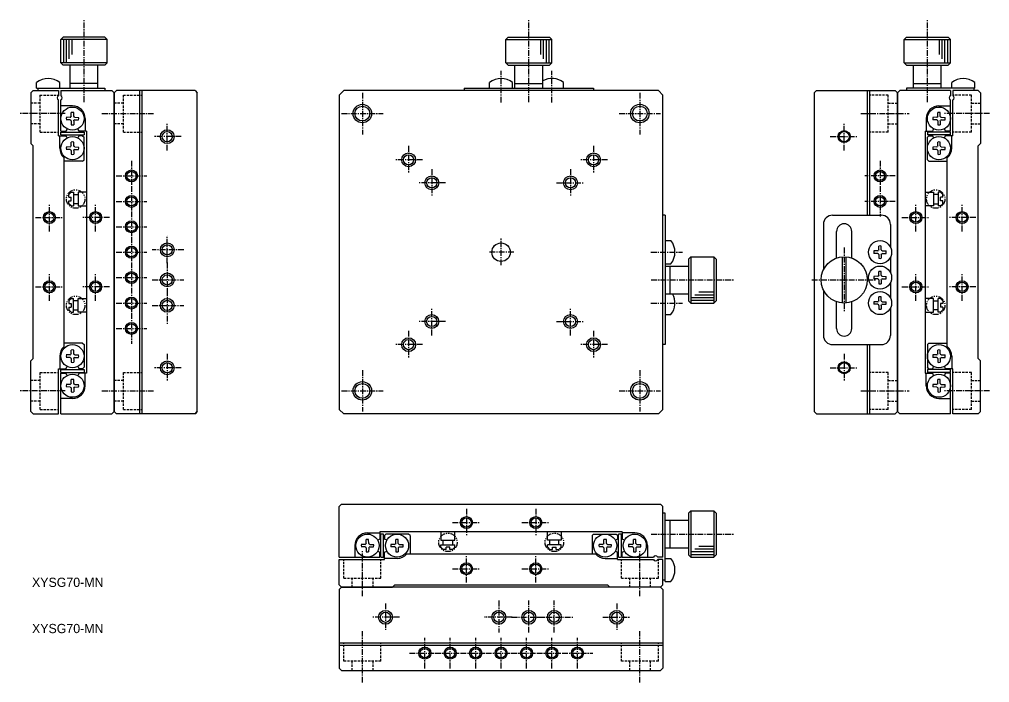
# Model space of a CAD drawing. Extents: x 83 to 293, y 48 to 319.
# Drawn here: x 83.3 to 293.1, y 47.6 to 191.1 of the extents above; entities that cross this region are included whole.
import ezdxf

# ---------------------------------------------------------------- set-up
doc = ezdxf.new("R2010")
doc.units = 0
for name, pattern in [('CENTER', [2, 1.25, -0.25, 0.25, -0.25]), ('DASHED', [0.75, 0.5, -0.25]), ('PHANTOM', [2.5, 1.25, -0.25, 0.25, -0.25, 0.25, -0.25])]:
    doc.linetypes.add(name, pattern=pattern)
doc.layers.get('0').update_dxf_attribs({"linetype": 'CONTINUOUS'})
doc.layers.add('CENTER', color=1, linetype='CENTER')

msp = doc.modelspace()

# ---------------------------------------------------------------- linework, layer by layer
at = {"color": 7, "linetype": 'CONTINUOUS'}
for p, q in [((92.3, 186.7), (92.8, 187.2)), ((101.8, 187.2), (92.8, 187.2)), ((101.8, 187.2), (102.3, 186.7)), ((188.99, 187.2), (188.49, 186.7)), ((188.99, 187.2), (197.99, 187.2)), ((198.49, 186.7), (197.99, 187.2)), ((275.18, 187.2), (274.68, 186.7)), ((275.18, 187.2), (284.18, 187.2)), ((284.68, 186.7), (284.18, 187.2)), ((102.3, 186.7), (92.3, 186.7)), ((92.3, 181.7), (92.3, 186.7)), ((102.3, 181.7), (102.3, 186.7)), ((188.49, 186.7), (198.49, 186.7)), ((188.49, 181.7), (188.49, 186.7)), ((198.49, 181.7), (198.49, 186.7)), ((274.68, 186.7), (284.68, 186.7)), ((274.68, 181.7), (274.68, 186.7)), ((284.68, 181.7), (284.68, 186.7)), ((102.3, 181.7), (92.3, 181.7)), ((92.8, 181.2), (92.3, 181.7)), ((101.8, 181.2), (92.8, 181.2)), ((94.3, 176.2), (94.3, 181.2)), ((100.3, 176.2), (100.3, 181.2)), ((102.3, 181.7), (101.8, 181.2)), ((188.49, 181.7), (198.49, 181.7)), ((188.49, 181.7), (188.99, 181.2)), ((188.99, 181.2), (197.99, 181.2)), ((190.49, 176.2), (190.49, 181.2)), ((196.49, 176.2), (196.49, 181.2)), ((197.99, 181.2), (198.49, 181.7)), ((274.68, 181.7), (284.68, 181.7)), ((274.68, 181.7), (275.18, 181.2)), ((275.18, 181.2), (284.18, 181.2)), ((276.68, 176.2), (276.68, 181.2)), ((282.68, 176.2), (282.68, 181.2)), ((284.18, 181.2), (284.68, 181.7)), ((87.05, 176.2), (87.05, 177.42)), ((92.05, 176.2), (92.05, 177.42)), ((100.3, 177.2), (94.3, 177.2)), ((184.99, 176.2), (184.99, 177.42)), ((189.99, 176.2), (189.99, 177.42)), ((190.49, 177.2), (196.49, 177.2)), ((200.99, 176.2), (200.99, 177.42)), ((276.68, 177.2), (282.68, 177.2)), ((284.93, 176.2), (284.93, 177.42)), ((289.93, 176.2), (289.93, 177.42)), ((86.3, 175.7), (85.8, 175.2)), ((85.8, 175.2), (85.8, 164.2)), ((86.3, 175.7), (91.8, 175.7)), ((87.05, 176.2), (101.8, 176.2)), ((87.3, 176.2), (87.3, 175.7)), ((91.8, 175.7), (91.8, 174.56)), ((92.3, 175.7), (103.3, 175.7)), ((92.3, 175.7), (92.3, 174.56)), ((101.8, 176.2), (101.8, 175.7)), ((103.3, 175.7), (103.8, 175.2)), ((103.8, 175.2), (104.3, 175.7)), ((103.8, 175.2), (104.3, 175.7)), ((103.8, 106.2), (103.8, 175.2)), ((103.8, 175.2), (103.8, 106.2)), ((121.3, 175.7), (104.3, 175.7)), ((109.3, 175.7), (109.3, 105.7)), ((109.8, 175.7), (109.8, 105.7)), ((121.3, 175.7), (121.8, 175.2)), ((121.8, 106.2), (121.8, 175.2)), ((152.49, 174.7), (153.49, 175.7)), ((152.49, 174.7), (152.49, 106.7)), ((221.49, 175.7), (153.49, 175.7)), ((179.49, 176.2), (179.49, 175.7)), ((179.49, 176.2), (207.49, 176.2)), ((207.49, 176.2), (207.49, 175.7)), ((222.49, 174.7), (221.49, 175.7)), ((222.49, 106.7), (222.49, 174.7)), ((255.18, 175.2), (255.68, 175.7)), ((255.18, 175.2), (255.18, 106.2)), ((255.68, 175.7), (272.68, 175.7)), ((266.68, 175.7), (266.68, 148.7)), ((267.18, 175.7), (267.18, 148.7)), ((273.18, 175.2), (272.68, 175.7)), ((273.68, 175.7), (273.18, 175.2)), ((273.18, 106.2), (273.18, 175.2)), ((273.18, 175.2), (273.18, 106.2)), ((284.68, 175.7), (273.68, 175.7)), ((275.18, 176.2), (275.18, 175.7)), ((289.93, 176.2), (275.18, 176.2)), ((284.68, 175.7), (284.68, 174.56)), ((285.18, 175.7), (285.18, 174.56)), ((290.68, 175.7), (285.18, 175.7)), ((289.68, 176.2), (289.68, 175.7)), ((290.68, 175.7), (291.18, 175.2)), ((291.18, 175.2), (291.18, 164.2)), ((91.8, 165.9), (91.8, 173.64)), ((92.3, 166.9), (92.3, 173.64)), ((94.8, 172.35), (92.3, 172.35)), ((282.18, 172.35), (284.68, 172.35)), ((284.68, 166.9), (284.68, 173.64)), ((285.18, 165.9), (285.18, 173.64)), ((94.3, 169.88), (94.46, 169.95)), ((94.52, 170.08), (94.46, 169.95)), ((94.52, 170.08), (94.54, 170.93)), ((95.07, 170.08), (95.06, 170.93)), ((95.07, 170.08), (95.13, 169.95)), ((95.29, 169.88), (95.13, 169.95)), ((281.68, 169.88), (281.85, 169.95)), ((281.91, 170.08), (281.85, 169.95)), ((281.91, 170.08), (281.92, 170.93)), ((282.46, 170.08), (282.44, 170.93)), ((282.46, 170.08), (282.52, 169.95)), ((282.68, 169.88), (282.52, 169.95)), ((94.3, 169.88), (93.47, 169.86)), ((94.3, 169.33), (93.47, 169.34)), ((94.3, 169.33), (94.46, 169.25)), ((94.52, 169.12), (94.46, 169.25)), ((94.52, 169.12), (94.54, 168.28)), ((95.07, 169.12), (95.06, 168.28)), ((95.07, 169.12), (95.13, 169.25)), ((95.29, 169.33), (95.13, 169.25)), ((95.29, 169.88), (96.12, 169.86)), ((95.29, 169.33), (96.12, 169.34)), ((97.55, 169.6), (97.55, 166.9)), ((279.43, 169.6), (279.43, 166.9)), ((281.68, 169.88), (280.86, 169.86)), ((281.68, 169.33), (280.86, 169.34)), ((281.68, 169.33), (281.85, 169.25)), ((281.91, 169.12), (281.85, 169.25)), ((281.91, 169.12), (281.92, 168.28)), ((282.46, 169.12), (282.44, 168.28)), ((282.46, 169.12), (282.52, 169.25)), ((282.68, 169.33), (282.52, 169.25)), ((282.68, 169.88), (283.51, 169.86)), ((282.68, 169.33), (283.51, 169.34)), ((91.8, 165.9), (93.38, 165.9)), ((92.05, 163.2), (92.05, 165.9)), ((92.3, 166.9), (93.38, 166.9)), ((92.3, 166.1), (92.3, 166.7)), ((92.3, 166.7), (97.3, 166.7)), ((92.3, 166.1), (97.3, 166.1)), ((97.8, 166.9), (96.21, 166.9)), ((97, 165.9), (96.21, 165.9)), ((97, 165.9), (97.3, 165.6)), ((97.3, 166.7), (97.3, 166.1)), ((97.8, 166.9), (97.8, 114.5)), ((279.18, 166.9), (279.18, 114.5)), ((279.18, 166.9), (280.77, 166.9)), ((279.68, 166.7), (279.68, 166.1)), ((284.68, 166.7), (279.68, 166.7)), ((284.68, 166.1), (279.68, 166.1)), ((279.98, 165.9), (279.68, 165.6)), ((279.98, 165.9), (280.77, 165.9)), ((284.68, 166.9), (283.6, 166.9)), ((285.18, 165.9), (283.6, 165.9)), ((284.68, 166.1), (284.68, 166.7)), ((284.93, 163.2), (284.93, 165.9)), ((85.8, 164.2), (86.3, 163.7)), ((86.3, 117.7), (86.3, 163.7)), ((94.52, 163.68), (94.46, 163.55)), ((94.52, 163.68), (94.54, 164.53)), ((95.07, 163.68), (95.06, 164.53)), ((95.07, 163.68), (95.13, 163.55)), ((97.3, 160.7), (97.3, 165.6)), ((279.68, 160.7), (279.68, 165.6)), ((281.91, 163.68), (281.85, 163.55)), ((281.91, 163.68), (281.92, 164.53)), ((282.46, 163.68), (282.44, 164.53)), ((282.46, 163.68), (282.52, 163.55)), ((291.18, 164.2), (290.68, 163.7)), ((290.68, 117.7), (290.68, 163.7)), ((94.3, 163.48), (93.47, 163.46)), ((94.3, 162.93), (93.47, 162.94)), ((94.3, 163.48), (94.46, 163.55)), ((94.3, 162.93), (94.46, 162.85)), ((94.52, 162.72), (94.46, 162.85)), ((94.52, 162.72), (94.54, 161.88)), ((95.07, 162.72), (95.06, 161.88)), ((95.07, 162.72), (95.13, 162.85)), ((95.29, 163.48), (95.13, 163.55)), ((95.29, 162.93), (95.13, 162.85)), ((95.29, 163.48), (96.12, 163.46)), ((95.29, 162.93), (96.12, 162.94)), ((281.68, 163.48), (280.86, 163.46)), ((281.68, 162.93), (280.86, 162.94)), ((281.68, 163.48), (281.85, 163.55)), ((281.68, 162.93), (281.85, 162.85)), ((281.91, 162.72), (281.85, 162.85)), ((281.91, 162.72), (281.92, 161.88)), ((282.46, 162.72), (282.44, 161.88)), ((282.46, 162.72), (282.52, 162.85)), ((282.68, 163.48), (282.52, 163.55)), ((282.68, 162.93), (282.52, 162.85)), ((282.68, 163.48), (283.51, 163.46)), ((282.68, 162.93), (283.51, 162.94)), ((93, 120.28), (93, 161.12)), ((97, 160.4), (93, 160.4)), ((97, 160.4), (97.3, 160.7)), ((279.98, 160.4), (279.68, 160.7)), ((279.98, 160.4), (283.98, 160.4)), ((283.98, 120.28), (283.98, 161.12)), ((94.5, 153.7), (94, 153.2)), ((94, 152.6), (94, 153.2)), ((94.5, 153.7), (95, 153.7)), ((95, 153.7), (95, 150.7)), ((95, 153.2), (96, 153.2)), ((96, 153.7), (96, 150.7)), ((97.8, 153.7), (96, 153.7)), ((279.18, 153.7), (280.98, 153.7)), ((280.98, 153.7), (280.98, 150.7)), ((281.98, 153.2), (280.98, 153.2)), ((282.48, 153.7), (281.98, 153.7)), ((281.98, 153.7), (281.98, 150.7)), ((282.48, 153.7), (282.98, 153.2)), ((282.98, 152.6), (282.98, 153.2)), ((94, 152.6), (94.5, 152.6)), ((94, 151.2), (94, 151.8)), ((94, 151.8), (94.5, 151.8)), ((94.5, 150.7), (94, 151.2)), ((94.5, 151.8), (94.5, 152.6)), ((96, 151.2), (95, 151.2)), ((280.98, 151.2), (281.98, 151.2)), ((282.48, 151.8), (282.48, 152.6)), ((282.98, 152.6), (282.48, 152.6)), ((282.98, 151.8), (282.48, 151.8)), ((282.48, 150.7), (282.98, 151.2)), ((282.98, 151.2), (282.98, 151.8)), ((94.5, 150.7), (95, 150.7)), ((96, 150.7), (97.8, 150.7)), ((280.98, 150.7), (279.18, 150.7)), ((282.48, 150.7), (281.98, 150.7)), ((222.99, 148.7), (222.49, 148.7)), ((222.99, 148.7), (222.99, 120.7)), ((259.18, 148.7), (269.68, 148.7)), ((257.18, 146.7), (257.18, 136.88)), ((260.03, 139.49), (260.03, 145.2)), ((263.33, 139.35), (263.33, 145.2)), ((271.68, 146.7), (271.68, 141.79)), ((222.99, 143.2), (224.21, 143.2)), ((268.95, 140.98), (268.11, 140.96)), ((268.95, 140.98), (269.08, 141.04)), ((269.16, 141.2), (269.08, 141.04)), ((269.16, 141.2), (269.17, 142.03)), ((269.71, 141.2), (269.69, 142.03)), ((269.71, 141.2), (269.78, 141.04)), ((269.91, 140.98), (269.78, 141.04)), ((269.91, 140.98), (270.76, 140.96)), ((228.49, 139.7), (227.99, 139.2)), ((227.99, 139.2), (227.99, 130.2)), ((228.49, 139.7), (228.49, 129.7)), ((228.49, 139.7), (233.49, 139.7)), ((233.49, 139.7), (233.49, 129.7)), ((233.99, 139.2), (233.49, 139.7)), ((233.99, 139.2), (233.99, 130.2)), ((261.28, 129.72), (261.28, 139.69)), ((262.08, 129.72), (262.08, 139.69)), ((268.95, 140.43), (268.11, 140.44)), ((268.95, 140.43), (269.08, 140.37)), ((269.16, 140.2), (269.08, 140.37)), ((269.16, 140.2), (269.17, 139.38)), ((269.71, 140.2), (269.69, 139.38)), ((269.71, 140.2), (269.78, 140.37)), ((269.91, 140.43), (269.78, 140.37)), ((269.91, 140.43), (270.76, 140.44)), ((271.68, 139.61), (271.68, 136.29)), ((222.99, 138.2), (224.21, 138.2)), ((222.99, 137.7), (227.99, 137.7)), ((223.99, 137.7), (223.99, 131.7)), ((269.16, 135.7), (269.17, 136.53)), ((269.71, 135.7), (269.69, 136.53)), ((268.95, 135.48), (268.11, 135.46)), ((268.95, 134.93), (268.11, 134.94)), ((268.95, 135.48), (269.08, 135.54)), ((268.95, 134.93), (269.08, 134.87)), ((269.16, 135.7), (269.08, 135.54)), ((269.16, 134.7), (269.08, 134.87)), ((269.16, 134.7), (269.17, 133.88)), ((269.71, 134.7), (269.69, 133.88)), ((269.71, 135.7), (269.78, 135.54)), ((269.71, 134.7), (269.78, 134.87)), ((269.91, 135.48), (269.78, 135.54)), ((269.91, 134.93), (269.78, 134.87)), ((269.91, 135.48), (270.76, 135.46)), ((269.91, 134.93), (270.76, 134.94)), ((257.18, 132.52), (257.18, 122.7)), ((271.68, 134.11), (271.68, 130.79)), ((94.5, 130.7), (94, 130.2)), ((94, 130.2), (94, 129.6)), ((94.5, 130.7), (95, 130.7)), ((95, 127.7), (95, 130.7)), ((96, 130.2), (95, 130.2)), ((96, 127.7), (96, 130.7)), ((96, 130.7), (97.8, 130.7)), ((222.99, 131.7), (227.99, 131.7)), ((227.99, 130.2), (228.49, 129.7)), ((233.49, 129.7), (233.99, 130.2)), ((269.16, 130.2), (269.08, 130.04)), ((269.16, 130.2), (269.17, 131.03)), ((269.71, 130.2), (269.69, 131.03)), ((269.71, 130.2), (269.78, 130.04)), ((280.98, 130.7), (279.18, 130.7)), ((280.98, 127.7), (280.98, 130.7)), ((280.98, 130.2), (281.98, 130.2)), ((282.48, 130.7), (281.98, 130.7)), ((281.98, 127.7), (281.98, 130.7)), ((282.48, 130.7), (282.98, 130.2)), ((282.98, 130.2), (282.98, 129.6)), ((94, 129.6), (94.5, 129.6)), ((94, 128.8), (94, 128.2)), ((94, 128.8), (94.5, 128.8)), ((94.5, 127.7), (94, 128.2)), ((94.5, 129.6), (94.5, 128.8)), ((95, 128.2), (96, 128.2)), ((228.49, 129.7), (233.49, 129.7)), ((260.03, 124.2), (260.03, 129.92)), ((263.33, 124.2), (263.33, 130.06)), ((268.95, 129.98), (268.11, 129.96)), ((268.95, 129.43), (268.11, 129.44)), ((268.95, 129.98), (269.08, 130.04)), ((268.95, 129.43), (269.08, 129.37)), ((269.16, 129.2), (269.08, 129.37)), ((269.16, 129.2), (269.17, 128.38)), ((269.71, 129.2), (269.69, 128.38)), ((269.71, 129.2), (269.78, 129.37)), ((269.91, 129.98), (269.78, 130.04)), ((269.91, 129.43), (269.78, 129.37)), ((269.91, 129.98), (270.76, 129.96)), ((269.91, 129.43), (270.76, 129.44)), ((271.68, 128.61), (271.68, 122.7)), ((281.98, 128.2), (280.98, 128.2)), ((282.98, 129.6), (282.48, 129.6)), ((282.48, 129.6), (282.48, 128.8)), ((282.98, 128.8), (282.48, 128.8)), ((282.48, 127.7), (282.98, 128.2)), ((282.98, 128.8), (282.98, 128.2)), ((94.5, 127.7), (95, 127.7)), ((97.8, 127.7), (96, 127.7)), ((222.99, 127.2), (224.21, 127.2)), ((279.18, 127.7), (280.98, 127.7)), ((282.48, 127.7), (281.98, 127.7)), ((97, 121), (93, 121)), ((97, 121), (97.3, 120.7)), ((97.3, 120.7), (97.3, 115.8)), ((222.99, 120.7), (222.49, 120.7)), ((259.18, 120.7), (269.68, 120.7)), ((266.68, 120.7), (266.68, 105.7)), ((267.18, 120.7), (267.18, 105.7)), ((279.98, 121), (279.68, 120.7)), ((279.68, 120.7), (279.68, 115.8)), ((279.98, 121), (283.98, 121)), ((86.3, 117.7), (85.8, 117.2)), ((92.05, 118.2), (92.05, 115.5)), ((94.3, 118.48), (93.47, 118.46)), ((94.3, 117.93), (93.47, 117.94)), ((94.3, 118.48), (94.46, 118.55)), ((94.3, 117.93), (94.46, 117.85)), ((94.52, 118.68), (94.46, 118.55)), ((94.52, 117.72), (94.46, 117.85)), ((94.52, 118.68), (94.54, 119.53)), ((94.52, 117.72), (94.54, 116.88)), ((95.07, 118.68), (95.06, 119.53)), ((95.07, 117.72), (95.06, 116.88)), ((95.07, 118.68), (95.13, 118.55)), ((95.07, 117.72), (95.13, 117.85)), ((95.29, 118.48), (95.13, 118.55)), ((95.29, 117.93), (95.13, 117.85)), ((95.29, 118.48), (96.12, 118.46)), ((95.29, 117.93), (96.12, 117.94)), ((281.68, 118.48), (280.86, 118.46)), ((281.68, 117.93), (280.86, 117.94)), ((281.68, 118.48), (281.85, 118.55)), ((281.68, 117.93), (281.85, 117.85)), ((281.91, 118.68), (281.85, 118.55)), ((281.91, 117.72), (281.85, 117.85)), ((281.91, 118.68), (281.92, 119.53)), ((281.91, 117.72), (281.92, 116.88)), ((282.46, 118.68), (282.44, 119.53)), ((282.46, 117.72), (282.44, 116.88)), ((282.46, 118.68), (282.52, 118.55)), ((282.46, 117.72), (282.52, 117.85)), ((282.68, 118.48), (282.52, 118.55)), ((282.68, 117.93), (282.52, 117.85)), ((282.68, 118.48), (283.51, 118.46)), ((282.68, 117.93), (283.51, 117.94)), ((284.93, 118.2), (284.93, 115.5)), ((290.68, 117.7), (291.18, 117.2)), ((85.8, 106.2), (85.8, 117.2)), ((91.8, 115.5), (93.38, 115.5)), ((91.8, 105.7), (91.8, 115.5)), ((97, 115.5), (96.21, 115.5)), ((97, 115.5), (97.3, 115.8)), ((279.98, 115.5), (279.68, 115.8)), ((279.98, 115.5), (280.77, 115.5)), ((285.18, 115.5), (283.6, 115.5)), ((285.18, 105.7), (285.18, 115.5)), ((291.18, 106.2), (291.18, 117.2)), ((92.3, 114.7), (92.3, 115.3)), ((92.3, 115.3), (97.3, 115.3)), ((92.3, 114.7), (97.3, 114.7)), ((92.3, 114.5), (93.38, 114.5)), ((92.3, 105.7), (92.3, 114.5)), ((97.8, 114.5), (96.21, 114.5)), ((97.3, 115.3), (97.3, 114.7)), ((97.55, 111.8), (97.55, 114.5)), ((279.18, 114.5), (280.77, 114.5)), ((279.43, 111.8), (279.43, 114.5)), ((279.68, 115.3), (279.68, 114.7)), ((284.68, 115.3), (279.68, 115.3)), ((284.68, 114.7), (279.68, 114.7)), ((284.68, 114.5), (283.6, 114.5)), ((284.68, 114.7), (284.68, 115.3)), ((284.68, 105.7), (284.68, 114.5)), ((94.3, 112.08), (93.47, 112.06)), ((94.3, 111.53), (93.47, 111.54)), ((94.3, 112.08), (94.46, 112.15)), ((94.3, 111.53), (94.46, 111.45)), ((94.52, 112.28), (94.46, 112.15)), ((94.52, 111.32), (94.46, 111.45)), ((94.52, 112.28), (94.54, 113.13)), ((94.52, 111.32), (94.54, 110.48)), ((95.07, 112.28), (95.06, 113.13)), ((95.07, 111.32), (95.06, 110.48)), ((95.07, 112.28), (95.13, 112.15)), ((95.07, 111.32), (95.13, 111.45)), ((95.29, 112.08), (95.13, 112.15)), ((95.29, 111.53), (95.13, 111.45)), ((95.29, 112.08), (96.12, 112.06)), ((95.29, 111.53), (96.12, 111.54)), ((281.68, 112.08), (280.86, 112.06)), ((281.68, 111.53), (280.86, 111.54)), ((281.68, 112.08), (281.85, 112.15)), ((281.68, 111.53), (281.85, 111.45)), ((281.91, 112.28), (281.85, 112.15)), ((281.91, 111.32), (281.85, 111.45)), ((281.91, 112.28), (281.92, 113.13)), ((281.91, 111.32), (281.92, 110.48)), ((282.46, 112.28), (282.44, 113.13)), ((282.46, 111.32), (282.44, 110.48)), ((282.46, 112.28), (282.52, 112.15)), ((282.46, 111.32), (282.52, 111.45)), ((282.68, 112.08), (282.52, 112.15)), ((282.68, 111.53), (282.52, 111.45)), ((282.68, 112.08), (283.51, 112.06)), ((282.68, 111.53), (283.51, 111.54)), ((94.8, 109.05), (92.3, 109.05)), ((282.18, 109.05), (284.68, 109.05)), ((86.3, 105.7), (85.8, 106.2)), ((86.3, 105.7), (91.8, 105.7)), ((92.3, 105.7), (103.3, 105.7)), ((103.3, 105.7), (103.8, 106.2)), ((104.3, 105.7), (103.8, 106.2)), ((103.8, 106.2), (104.3, 105.7)), ((103.8, 106.2), (104.3, 105.7)), ((103.8, 106.2), (104.3, 105.7)), ((121.3, 105.7), (104.3, 105.7)), ((121.8, 106.2), (121.3, 105.7)), ((121.3, 105.7), (121.8, 106.2)), ((153.49, 105.7), (152.49, 106.7)), ((221.49, 105.7), (153.49, 105.7)), ((222.49, 106.7), (221.49, 105.7)), ((255.68, 105.7), (255.18, 106.2)), ((255.68, 105.7), (272.68, 105.7)), ((273.18, 106.2), (272.68, 105.7)), ((273.68, 105.7), (273.18, 106.2)), ((284.68, 105.7), (273.68, 105.7)), ((290.68, 105.7), (285.18, 105.7)), ((290.68, 105.7), (291.18, 106.2)), ((152.49, 85.71), (152.99, 86.21)), ((152.99, 86.21), (221.99, 86.21)), ((222.49, 85.71), (221.99, 86.21)), ((152.49, 74.71), (152.49, 85.71)), ((222.49, 74.71), (222.49, 85.71)), ((222.99, 84.21), (222.49, 84.21)), ((222.99, 69.46), (222.99, 84.21)), ((228.49, 84.71), (227.99, 84.21)), ((227.99, 84.21), (227.99, 75.21)), ((228.49, 84.71), (228.49, 74.71)), ((228.49, 84.71), (233.49, 84.71)), ((233.49, 84.71), (233.49, 74.71)), ((233.99, 84.21), (233.49, 84.71)), ((233.99, 84.21), (233.99, 75.21)), ((222.99, 82.71), (227.99, 82.71)), ((223.99, 82.71), (223.99, 76.71)), ((158.59, 79.96), (161.29, 79.96)), ((213.69, 80.21), (161.29, 80.21)), ((161.29, 80.21), (161.29, 78.62)), ((174.49, 80.21), (174.49, 78.41)), ((177.49, 78.41), (177.49, 80.21)), ((197.49, 78.41), (197.49, 80.21)), ((200.49, 80.21), (200.49, 78.41)), ((213.69, 80.21), (213.69, 78.62)), ((216.39, 79.96), (213.69, 79.96)), ((158.31, 77.71), (158.24, 77.54)), ((158.31, 77.71), (158.33, 78.53)), ((158.86, 77.71), (158.85, 78.53)), ((158.86, 77.71), (158.94, 77.54)), ((162.09, 79.71), (161.49, 79.71)), ((161.49, 74.71), (161.49, 79.71)), ((162.09, 74.71), (162.09, 79.71)), ((162.29, 79.41), (162.59, 79.71)), ((162.29, 79.41), (162.29, 78.62)), ((167.49, 79.71), (162.59, 79.71)), ((164.71, 77.71), (164.64, 77.54)), ((164.71, 77.71), (164.73, 78.53)), ((165.26, 77.71), (165.25, 78.53)), ((165.26, 77.71), (165.34, 77.54)), ((167.79, 79.41), (167.49, 79.71)), ((167.79, 79.41), (167.79, 75.41)), ((174.49, 78.41), (177.49, 78.41)), ((174.99, 77.41), (174.99, 78.41)), ((176.99, 78.41), (176.99, 77.41)), ((200.49, 78.41), (197.49, 78.41)), ((197.99, 78.41), (197.99, 77.41)), ((199.99, 77.41), (199.99, 78.41)), ((207.19, 79.41), (207.49, 79.71)), ((207.19, 79.41), (207.19, 75.41)), ((207.49, 79.71), (212.39, 79.71)), ((209.71, 77.71), (209.64, 77.54)), ((209.71, 77.71), (209.73, 78.53)), ((210.26, 77.71), (210.25, 78.53)), ((210.26, 77.71), (210.34, 77.54)), ((212.69, 79.41), (212.39, 79.71)), ((212.69, 79.41), (212.69, 78.62)), ((213.49, 79.71), (212.89, 79.71)), ((212.89, 74.71), (212.89, 79.71)), ((213.49, 74.71), (213.49, 79.71)), ((216.11, 77.71), (216.04, 77.54)), ((216.11, 77.71), (216.13, 78.53)), ((216.66, 77.71), (216.65, 78.53)), ((216.66, 77.71), (216.74, 77.54)), ((155.84, 77.21), (155.84, 74.71)), ((158.11, 77.48), (157.26, 77.47)), ((158.11, 76.93), (157.26, 76.95)), ((158.11, 77.48), (158.24, 77.54)), ((158.11, 76.93), (158.24, 76.87)), ((158.31, 76.71), (158.24, 76.87)), ((158.31, 76.71), (158.33, 75.88)), ((158.86, 76.71), (158.85, 75.88)), ((158.86, 76.71), (158.94, 76.87)), ((159.07, 77.48), (158.94, 77.54)), ((159.07, 76.93), (158.94, 76.87)), ((159.07, 77.48), (159.91, 77.47)), ((159.07, 76.93), (159.91, 76.95)), ((161.29, 74.71), (161.29, 75.79)), ((162.29, 74.21), (162.29, 75.79)), ((164.51, 77.48), (163.66, 77.47)), ((164.51, 76.93), (163.66, 76.95)), ((164.51, 77.48), (164.64, 77.54)), ((164.51, 76.93), (164.64, 76.87)), ((164.71, 76.71), (164.64, 76.87)), ((164.71, 76.71), (164.73, 75.88)), ((165.26, 76.71), (165.25, 75.88)), ((165.26, 76.71), (165.34, 76.87)), ((165.47, 77.48), (165.34, 77.54)), ((165.47, 76.93), (165.34, 76.87)), ((165.47, 77.48), (166.31, 77.47)), ((165.47, 76.93), (166.31, 76.95)), ((174.49, 76.91), (174.49, 77.41)), ((174.49, 77.41), (177.49, 77.41)), ((174.49, 76.91), (174.99, 76.41)), ((175.59, 76.41), (174.99, 76.41)), ((176.39, 76.91), (175.59, 76.91)), ((175.59, 76.41), (175.59, 76.91)), ((176.39, 76.41), (176.39, 76.91)), ((176.99, 76.41), (176.39, 76.41)), ((177.49, 76.91), (176.99, 76.41)), ((177.49, 76.91), (177.49, 77.41)), ((197.49, 76.91), (197.49, 77.41)), ((200.49, 77.41), (197.49, 77.41)), ((197.49, 76.91), (197.99, 76.41)), ((197.99, 76.41), (198.59, 76.41)), ((198.59, 76.41), (198.59, 76.91)), ((198.59, 76.91), (199.39, 76.91)), ((199.39, 76.41), (199.39, 76.91)), ((199.39, 76.41), (199.99, 76.41)), ((200.49, 76.91), (199.99, 76.41)), ((200.49, 76.91), (200.49, 77.41)), ((209.51, 77.48), (208.66, 77.47)), ((209.51, 76.93), (208.66, 76.95)), ((209.51, 77.48), (209.64, 77.54)), ((209.51, 76.93), (209.64, 76.87)), ((209.71, 76.71), (209.64, 76.87)), ((209.71, 76.71), (209.73, 75.88)), ((210.26, 76.71), (210.25, 75.88)), ((210.26, 76.71), (210.34, 76.87)), ((210.47, 77.48), (210.34, 77.54)), ((210.47, 76.93), (210.34, 76.87)), ((210.47, 77.48), (211.31, 77.47)), ((210.47, 76.93), (211.31, 76.95)), ((212.69, 74.21), (212.69, 75.79)), ((213.69, 74.71), (213.69, 75.79)), ((215.91, 77.48), (215.06, 77.47)), ((215.91, 76.93), (215.06, 76.95)), ((215.91, 77.48), (216.04, 77.54)), ((215.91, 76.93), (216.04, 76.87)), ((216.11, 76.71), (216.04, 76.87)), ((216.11, 76.71), (216.13, 75.88)), ((216.66, 76.71), (216.65, 75.88)), ((216.66, 76.71), (216.74, 76.87)), ((216.87, 77.48), (216.74, 77.54)), ((216.87, 76.93), (216.74, 76.87)), ((216.87, 77.48), (217.71, 77.47)), ((216.87, 76.93), (217.71, 76.95)), ((219.14, 77.21), (219.14, 74.71)), ((222.99, 76.71), (227.99, 76.71)), ((152.49, 74.71), (161.29, 74.71)), ((152.49, 68.71), (152.49, 74.21)), ((152.49, 74.21), (162.29, 74.21)), ((161.49, 74.71), (162.09, 74.71)), ((164.99, 74.46), (162.29, 74.46)), ((167.07, 75.41), (207.91, 75.41)), ((209.99, 74.46), (212.69, 74.46)), ((212.69, 74.21), (220.43, 74.21)), ((212.89, 74.71), (213.49, 74.71)), ((213.69, 74.71), (220.43, 74.71)), ((222.49, 74.71), (221.35, 74.71)), ((222.49, 74.21), (221.35, 74.21)), ((222.49, 68.71), (222.49, 74.21)), ((222.99, 74.46), (224.21, 74.46)), ((227.99, 75.21), (228.49, 74.71)), ((228.49, 74.71), (233.49, 74.71)), ((233.49, 74.71), (233.99, 75.21)), ((222.99, 69.71), (222.49, 69.71)), ((222.99, 69.46), (224.21, 69.46)), ((152.49, 68.71), (152.99, 68.21)), ((152.49, 67.71), (152.99, 68.21)), ((152.49, 67.71), (152.49, 50.71)), ((221.99, 68.21), (152.99, 68.21)), ((152.99, 68.21), (163.99, 68.21)), ((164.49, 68.71), (163.99, 68.21)), ((164.49, 68.71), (210.49, 68.71)), ((210.99, 68.21), (210.49, 68.71)), ((221.99, 68.21), (210.99, 68.21)), ((222.49, 68.71), (221.99, 68.21)), ((221.99, 68.21), (222.49, 67.71)), ((222.49, 67.71), (221.99, 68.21)), ((222.49, 67.71), (222.49, 50.71)), ((152.49, 56.21), (222.49, 56.21)), ((152.49, 55.71), (222.49, 55.71)), ((152.99, 50.21), (152.49, 50.71)), ((152.99, 50.21), (152.49, 50.71)), ((222.49, 50.71), (221.99, 50.21)), ((221.99, 50.21), (222.49, 50.71)), ((221.99, 50.21), (222.49, 50.71)), ((221.99, 50.21), (222.49, 50.71)), ((152.99, 50.21), (221.99, 50.21))]:
    msp.add_line(p, q, dxfattribs=at)
at = {"color": 3, "linetype": 'CONTINUOUS'}
for p, q in [((92.9, 181.7), (92.9, 186.7)), ((93.5, 181.7), (93.5, 186.7)), ((94.1, 182.57), (94.1, 186.7)), ((94.7, 183.44), (94.7, 186.7)), ((196.09, 183.44), (196.09, 186.7)), ((196.69, 182.57), (196.69, 186.7)), ((197.29, 181.7), (197.29, 186.7)), ((197.89, 181.7), (197.89, 186.7)), ((282.28, 183.44), (282.28, 186.7)), ((282.88, 182.57), (282.88, 186.7)), ((283.48, 181.7), (283.48, 186.7)), ((284.08, 181.7), (284.08, 186.7)), ((228.49, 130.9), (233.49, 130.9)), ((228.49, 130.3), (233.49, 130.3)), ((229.35, 131.5), (233.49, 131.5)), ((230.22, 132.1), (233.49, 132.1)), ((228.49, 75.91), (233.49, 75.91)), ((229.35, 76.51), (233.49, 76.51)), ((230.22, 77.11), (233.49, 77.11)), ((228.49, 75.31), (233.49, 75.31))]:
    msp.add_line(p, q, dxfattribs=at)
at = {"color": 3, "linetype": 'DASHED'}
for p, q in [((87.77, 174.7), (91.8, 174.7)), ((87.8, 166.7), (87.8, 174.7)), ((105.8, 166.7), (105.8, 174.7)), ((105.8, 174.7), (109.8, 174.7)), ((271.18, 174.7), (267.18, 174.7)), ((271.18, 166.7), (271.18, 174.7)), ((289.18, 174.7), (285.18, 174.7)), ((289.18, 166.7), (289.18, 174.7)), ((87.8, 172.95), (85.8, 172.95)), ((105.8, 172.95), (103.8, 172.95)), ((271.18, 172.95), (273.18, 172.95)), ((289.18, 172.95), (291.18, 172.95)), ((87.8, 168.45), (85.8, 168.45)), ((105.8, 168.45), (103.8, 168.45)), ((271.18, 168.45), (273.18, 168.45)), ((289.18, 168.45), (291.18, 168.45)), ((87.79, 166.7), (91.8, 166.7)), ((105.8, 166.7), (109.8, 166.7)), ((271.18, 166.7), (267.18, 166.7)), ((289.18, 166.7), (285.18, 166.7)), ((87.79, 114.7), (91.8, 114.7)), ((87.8, 106.7), (87.8, 114.7)), ((105.8, 106.7), (105.8, 114.7)), ((105.8, 114.7), (109.8, 114.7)), ((271.18, 114.7), (267.18, 114.7)), ((271.18, 106.7), (271.18, 114.7)), ((289.18, 114.7), (285.18, 114.7)), ((289.18, 106.7), (289.18, 114.7)), ((87.8, 112.95), (85.8, 112.95)), ((105.8, 112.95), (103.8, 112.95)), ((271.18, 112.95), (273.18, 112.95)), ((289.18, 112.95), (291.18, 112.95)), ((87.8, 108.45), (85.8, 108.45)), ((105.8, 108.45), (103.8, 108.45)), ((271.18, 108.45), (273.18, 108.45)), ((289.18, 108.45), (291.18, 108.45)), ((87.79, 106.7), (91.8, 106.7)), ((105.8, 106.7), (109.8, 106.7)), ((271.18, 106.7), (267.18, 106.7)), ((289.18, 106.7), (285.18, 106.7)), ((153.49, 70.21), (153.49, 74.21)), ((161.49, 70.21), (161.49, 74.21)), ((213.49, 70.21), (213.49, 74.21)), ((221.49, 70.21), (221.49, 74.21)), ((153.49, 70.21), (161.49, 70.21)), ((155.24, 70.21), (155.24, 68.21)), ((159.74, 70.21), (159.74, 68.21)), ((213.49, 70.21), (221.49, 70.21)), ((215.24, 70.21), (215.24, 68.21)), ((219.74, 70.21), (219.74, 68.21)), ((153.49, 52.21), (153.49, 56.21)), ((161.49, 52.21), (161.49, 56.21)), ((213.49, 52.21), (213.49, 56.21)), ((221.49, 52.21), (221.49, 56.21)), ((161.49, 52.21), (153.49, 52.21)), ((155.24, 52.21), (155.24, 50.21)), ((159.74, 52.21), (159.74, 50.21)), ((221.49, 52.21), (213.49, 52.21)), ((215.24, 52.21), (215.24, 50.21)), ((219.74, 52.21), (219.74, 50.21))]:
    msp.add_line(p, q, dxfattribs=at)
at = {"color": 7, "linetype": 'CONTINUOUS'}
for centre, radius in [((94.8, 169.6), 2.5), ((157.49, 170.7), 1.6), ((217.49, 170.7), 1.6), ((282.18, 169.6), 2.5), ((115.3, 165.7), 1.1), ((261.68, 165.7), 1.1), ((94.8, 163.2), 2.5), ((282.18, 163.2), 2.5), ((167.49, 160.7), 1.1), ((207.49, 160.7), 1.1), ((107.55, 157.2), 1), ((269.43, 157.2), 1), ((172.49, 155.7), 1.1), ((202.49, 155.7), 1.1), ((107.55, 151.7), 1), ((269.43, 151.7), 1), ((89.8, 148.2), 1), ((99.8, 148.2), 1), ((277.18, 148.2), 1), ((287.18, 148.2), 1), ((107.55, 146.2), 1), ((187.49, 140.7), 2), ((269.43, 140.7), 2.5), ((107.55, 140.7), 1), ((115.3, 141.2), 1.1), ((261.68, 134.7), 5), ((269.43, 135.2), 2.5), ((107.55, 135.2), 1), ((115.3, 134.7), 1.1), ((89.8, 133.2), 1), ((99.8, 133.2), 1), ((269.43, 129.7), 2.5), ((277.18, 133.2), 1), ((287.18, 133.2), 1), ((107.55, 129.7), 1), ((115.3, 129.2), 1.1), ((172.49, 125.7), 1.1), ((202.49, 125.7), 1.1), ((107.55, 124.2), 1), ((167.49, 120.7), 1.1), ((207.49, 120.7), 1.1), ((94.8, 118.2), 2.5), ((282.18, 118.2), 2.5), ((115.3, 115.7), 1.1), ((261.68, 115.7), 1.1), ((94.8, 111.8), 2.5), ((282.18, 111.8), 2.5), ((157.49, 110.7), 1.6), ((217.49, 110.7), 1.6), ((179.99, 82.21), 1), ((194.99, 82.21), 1), ((158.59, 77.21), 2.5), ((164.99, 77.21), 2.5), ((209.99, 77.21), 2.5), ((216.39, 77.21), 2.5), ((179.99, 72.21), 1), ((194.99, 72.21), 1), ((162.49, 61.71), 1.1), ((186.99, 61.71), 1.1), ((193.49, 61.71), 1.1), ((198.99, 61.71), 1.1), ((212.49, 61.71), 1.1), ((170.99, 53.96), 1), ((176.49, 53.96), 1), ((181.99, 53.96), 1), ((187.49, 53.96), 1), ((192.99, 53.96), 1), ((198.49, 53.96), 1), ((203.99, 53.96), 1)]:
    msp.add_circle(centre, radius, dxfattribs=at)
at = {"color": 3, "linetype": 'CONTINUOUS'}
for centre, radius in [((157.49, 170.7), 2), ((217.49, 170.7), 2), ((115.3, 165.7), 1.5), ((261.68, 165.7), 1.3), ((167.49, 160.7), 1.5), ((207.49, 160.7), 1.5), ((107.55, 157.2), 1.3), ((269.43, 157.2), 1.3), ((172.49, 155.7), 1.5), ((202.49, 155.7), 1.5), ((107.55, 151.7), 1.3), ((269.43, 151.7), 1.3), ((89.8, 148.2), 1.3), ((99.8, 148.2), 1.3), ((277.18, 148.2), 1.3), ((287.18, 148.2), 1.3), ((107.55, 146.2), 1.3), ((115.3, 141.2), 1.5), ((107.55, 140.7), 1.3), ((107.55, 135.2), 1.3), ((89.8, 133.2), 1.3), ((99.8, 133.2), 1.3), ((115.3, 134.7), 1.5), ((277.18, 133.2), 1.3), ((287.18, 133.2), 1.3), ((107.55, 129.7), 1.3), ((115.3, 129.2), 1.5), ((172.49, 125.7), 1.5), ((202.49, 125.7), 1.5), ((107.55, 124.2), 1.3), ((167.49, 120.7), 1.5), ((207.49, 120.7), 1.5), ((115.3, 115.7), 1.5), ((261.68, 115.7), 1.3), ((157.49, 110.7), 2), ((217.49, 110.7), 2), ((179.99, 82.21), 1.3), ((194.99, 82.21), 1.3), ((179.99, 72.21), 1.3), ((194.99, 72.21), 1.3), ((162.49, 61.71), 1.5), ((186.99, 61.71), 1.5), ((193.49, 61.71), 1.5), ((198.99, 61.71), 1.5), ((212.49, 61.71), 1.5), ((170.99, 53.96), 1.3), ((176.49, 53.96), 1.3), ((181.99, 53.96), 1.3), ((187.49, 53.96), 1.3), ((192.99, 53.96), 1.3), ((198.49, 53.96), 1.3), ((203.99, 53.96), 1.3)]:
    msp.add_circle(centre, radius, dxfattribs=at)
at = {"color": 3, "linetype": 'PHANTOM'}
for centre in [(95.5, 152.2), (281.48, 152.2), (95.5, 129.2), (281.48, 129.2), (175.99, 77.91), (198.99, 77.91)]:
    msp.add_circle(centre, 2, dxfattribs=at)
at = {"color": 7, "linetype": 'CONTINUOUS'}
for centre, radius, start, end in [((89.55, 174.3), 4, 51.3178, 128.6822), ((187.49, 174.3), 4, 51.3178, 128.6822), ((198.49, 174.3), 4, 51.3178, 120), ((287.43, 174.3), 4, 51.3178, 128.6822), ((92, 174.1), 0.5, 113.5782, 246.4218), ((92.1, 174.1), 0.5, 293.5782, 66.4218), ((284.88, 174.1), 0.5, 113.5782, 246.4218), ((284.98, 174.1), 0.5, 293.5782, 66.4218), ((94.8, 169.6), 2.75, 0, 90), ((282.18, 169.6), 2.75, 90, 180), ((94.8, 169.6), 1.35, 78.8959, 101.1041), ((282.18, 169.6), 1.35, 78.8959, 101.1041), ((94.8, 169.6), 1.35, 168.8959, 191.1041), ((94.8, 169.6), 1.35, 258.8959, 281.1041), ((94.8, 169.6), 1.35, 348.8959, 11.1041), ((282.18, 169.6), 1.35, 168.8959, 191.1041), ((282.18, 169.6), 1.35, 258.8959, 281.1041), ((282.18, 169.6), 1.35, 348.8959, 11.1041), ((94.8, 166.4), 1.5, 139.4584, 168.463), ((94.8, 166.4), 1.5, 191.537, 220.5416), ((94.8, 166.4), 1.5, 11.537, 40.5416), ((94.8, 166.4), 1.5, 319.4584, 348.4631), ((282.18, 166.4), 1.5, 139.4584, 168.463), ((282.18, 166.4), 1.5, 191.5369, 220.5416), ((282.18, 166.4), 1.5, 11.537, 40.5416), ((282.18, 166.4), 1.5, 319.4584, 348.463), ((94.8, 163.2), 1.35, 78.8959, 101.1041), ((282.18, 163.2), 1.35, 78.8959, 101.1041), ((94.8, 163.2), 2.75, 180, 229.1149), ((94.8, 163.2), 1.35, 168.8959, 191.1041), ((94.8, 163.2), 1.35, 258.8959, 281.1041), ((94.8, 163.2), 1.35, 348.8959, 11.1041), ((282.18, 163.2), 1.35, 168.8959, 191.1041), ((282.18, 163.2), 1.35, 258.8959, 281.1041), ((282.18, 163.2), 1.35, 348.8959, 11.1041), ((282.18, 163.2), 2.75, 310.8851, 0), ((259.18, 146.7), 2, 90, 180), ((269.68, 146.7), 2, 0, 90), ((261.68, 145.2), 1.65, 0, 180), ((221.09, 140.7), 4, 321.3178, 38.6822), ((269.43, 140.7), 1.35, 168.8959, 191.1041), ((269.43, 140.7), 1.35, 78.8959, 101.1041), ((269.43, 140.7), 1.35, 348.8959, 11.1041), ((269.43, 140.7), 1.35, 258.8959, 281.1041), ((269.43, 135.2), 1.35, 78.8959, 101.1041), ((269.43, 135.2), 1.35, 168.8959, 191.1041), ((269.43, 135.2), 1.35, 348.8959, 11.1041), ((269.43, 135.2), 1.35, 258.8959, 281.1041), ((221.09, 129.7), 4, 321.3178, 30), ((269.43, 129.7), 1.35, 78.8959, 101.1041), ((269.43, 129.7), 1.35, 168.8959, 191.1041), ((269.43, 129.7), 1.35, 258.8959, 281.1041), ((269.43, 129.7), 1.35, 348.8959, 11.1041), ((261.68, 124.2), 1.65, 180, 0), ((259.18, 122.7), 2, 180, 270), ((269.68, 122.7), 2, 270, 0), ((94.8, 118.2), 2.75, 130.8851, 180), ((282.18, 118.2), 2.75, 0, 49.1149), ((94.8, 118.2), 1.35, 168.8959, 191.1041), ((94.8, 118.2), 1.35, 78.8959, 101.1041), ((94.8, 118.2), 1.35, 348.8959, 11.1041), ((282.18, 118.2), 1.35, 168.8959, 191.1041), ((282.18, 118.2), 1.35, 78.8959, 101.1041), ((282.18, 118.2), 1.35, 348.8959, 11.1041), ((94.8, 115), 1.5, 139.4584, 168.463), ((94.8, 118.2), 1.35, 258.8959, 281.1041), ((94.8, 115), 1.5, 11.537, 40.5416), ((282.18, 115), 1.5, 139.4584, 168.463), ((282.18, 118.2), 1.35, 258.8959, 281.1041), ((282.18, 115), 1.5, 11.537, 40.5416), ((94.8, 115), 1.5, 191.537, 220.5416), ((94.8, 115), 1.5, 319.4584, 348.4631), ((282.18, 115), 1.5, 191.5369, 220.5416), ((282.18, 115), 1.5, 319.4584, 348.463), ((94.8, 111.8), 1.35, 168.8959, 191.1041), ((94.8, 111.8), 1.35, 78.8959, 101.1041), ((94.8, 111.8), 2.75, 270, 0), ((94.8, 111.8), 1.35, 348.8959, 11.1041), ((282.18, 111.8), 2.75, 180, 270), ((282.18, 111.8), 1.35, 168.8959, 191.1041), ((282.18, 111.8), 1.35, 78.8959, 101.1041), ((282.18, 111.8), 1.35, 348.8959, 11.1041), ((94.8, 111.8), 1.35, 258.8959, 281.1041), ((282.18, 111.8), 1.35, 258.8959, 281.1041), ((158.59, 77.21), 2.75, 90, 180), ((216.39, 77.21), 2.75, 360, 90), ((158.59, 77.21), 1.35, 78.8959, 101.1041), ((161.79, 77.21), 1.5, 101.5369, 130.5416), ((161.79, 77.21), 1.5, 49.4584, 78.463), ((164.99, 77.21), 1.35, 78.8959, 101.1041), ((209.99, 77.21), 1.35, 78.8959, 101.1041), ((213.19, 77.21), 1.5, 101.5369, 130.5416), ((213.19, 77.21), 1.5, 49.4584, 78.463), ((216.39, 77.21), 1.35, 78.8959, 101.1041), ((158.59, 77.21), 1.35, 168.8959, 191.1041), ((158.59, 77.21), 1.35, 258.8959, 281.1041), ((158.59, 77.21), 1.35, 348.8959, 11.1041), ((161.79, 77.21), 1.5, 229.4584, 258.463), ((161.79, 77.21), 1.5, 281.537, 310.5416), ((164.99, 77.21), 1.35, 168.8959, 191.1041), ((164.99, 77.21), 1.35, 258.8959, 281.1041), ((164.99, 77.21), 1.35, 348.8959, 11.1041), ((209.99, 77.21), 1.35, 168.8959, 191.1041), ((209.99, 77.21), 1.35, 258.8959, 281.1041), ((209.99, 77.21), 1.35, 348.8959, 11.1041), ((213.19, 77.21), 1.5, 229.4584, 258.463), ((213.19, 77.21), 1.5, 281.537, 310.5416), ((216.39, 77.21), 1.35, 168.8959, 191.1041), ((216.39, 77.21), 1.35, 258.8959, 281.1041), ((216.39, 77.21), 1.35, 348.8959, 11.1041), ((164.99, 77.21), 2.75, 270, 319.1149), ((209.99, 77.21), 2.75, 220.8851, 270), ((220.89, 74.51), 0.5, 23.5782, 156.4218), ((220.89, 74.41), 0.5, 203.5782, 336.4218), ((221.09, 71.96), 4, 321.3178, 38.6822)]:
    msp.add_arc(centre, radius, start, end, dxfattribs=at)
at = {"layer": 'CENTER', "color": 1, "linetype": 'CENTER'}
for p, q in [((97.3, 173.18), (97.3, 191.07)), ((193.49, 173.18), (193.49, 191.07)), ((279.68, 173.18), (279.68, 191.07)), ((187.49, 173.09), (187.49, 179.91)), ((198.49, 173.09), (198.49, 179.91)), ((157.49, 175.2), (157.49, 166.2)), ((217.49, 175.2), (217.49, 166.2)), ((93.25, 170.7), (83.32, 170.7)), ((101.17, 170.7), (112.3, 170.7)), ((152.99, 170.7), (161.99, 170.7)), ((212.99, 170.7), (221.99, 170.7)), ((265.29, 170.7), (275.72, 170.7)), ((293.12, 170.7), (283.36, 170.7)), ((115.3, 162.7), (115.3, 168.7)), ((261.68, 162.7), (261.68, 168.7)), ((118.3, 165.7), (112.3, 165.7)), ((167.49, 163.7), (167.49, 157.7)), ((207.49, 163.7), (207.49, 157.7)), ((258.68, 165.7), (264.68, 165.7)), ((107.55, 160.5), (107.55, 153.9)), ((170.49, 160.7), (164.49, 160.7)), ((210.49, 160.7), (204.49, 160.7)), ((269.43, 160.5), (269.43, 153.9)), ((172.49, 158.7), (172.49, 152.7)), ((202.49, 158.7), (202.49, 152.7)), ((104.25, 157.2), (110.85, 157.2)), ((175.49, 155.7), (169.49, 155.7)), ((199.49, 155.7), (205.49, 155.7)), ((272.73, 157.2), (266.13, 157.2)), ((107.55, 155), (107.55, 148.4)), ((269.43, 155), (269.43, 148.4)), ((89.8, 145.2), (89.8, 151.2)), ((99.8, 145.2), (99.8, 151.2)), ((104.25, 151.7), (110.85, 151.7)), ((272.73, 151.7), (266.13, 151.7)), ((277.18, 145.2), (277.18, 151.2)), ((287.18, 145.2), (287.18, 151.2)), ((107.55, 149.5), (107.55, 142.9)), ((86.8, 148.2), (92.8, 148.2)), ((102.8, 148.2), (96.8, 148.2)), ((274.18, 148.2), (280.18, 148.2)), ((290.18, 148.2), (284.18, 148.2)), ((104.25, 146.2), (110.85, 146.2)), ((107.55, 144), (107.55, 137.4)), ((115.3, 138.31), (115.3, 144.33)), ((187.49, 137.89), (187.49, 143.84)), ((104.25, 140.7), (110.85, 140.7)), ((118.91, 141.2), (112, 141.2)), ((190.24, 140.7), (184.84, 140.7)), ((219.88, 140.7), (226.7, 140.7)), ((261.68, 141.7), (261.68, 127.7)), ((107.55, 138.5), (107.55, 131.9)), ((115.3, 138.44), (115.3, 130.7)), ((89.8, 130.2), (89.8, 136.2)), ((99.77, 130.2), (99.77, 136.2)), ((104.25, 135.2), (110.85, 135.2)), ((112, 134.7), (118.91, 134.7)), ((219.96, 134.7), (237.86, 134.7)), ((254.68, 134.7), (268.68, 134.7)), ((277.18, 130.2), (277.18, 136.2)), ((287.18, 130.2), (287.18, 136.2)), ((86.8, 133.2), (92.8, 133.2)), ((102.8, 133.2), (96.8, 133.2)), ((107.55, 133), (107.55, 126.4)), ((115.3, 132.94), (115.3, 125.2)), ((274.18, 133.2), (280.18, 133.2)), ((290.18, 133.2), (284.18, 133.2)), ((104.25, 129.7), (110.85, 129.7)), ((112, 129.2), (118.91, 129.2)), ((172.49, 122.7), (172.49, 128.7)), ((202.49, 122.7), (202.49, 128.7)), ((219.88, 129.7), (226.7, 129.7)), ((107.55, 127.5), (107.55, 120.9)), ((104.25, 124.2), (110.85, 124.2)), ((175.49, 125.7), (169.49, 125.7)), ((199.49, 125.7), (205.49, 125.7)), ((167.49, 123.7), (167.49, 117.7)), ((207.49, 123.7), (207.49, 117.7)), ((170.49, 120.7), (164.49, 120.7)), ((210.49, 120.7), (204.49, 120.7)), ((115.3, 118.7), (115.3, 112.7)), ((261.68, 118.7), (261.68, 112.7)), ((118.3, 115.7), (112.3, 115.7)), ((258.68, 115.7), (264.68, 115.7)), ((157.49, 115.2), (157.49, 106.2)), ((217.49, 115.2), (217.49, 106.2)), ((93.25, 110.7), (83.32, 110.7)), ((101.17, 110.7), (112.3, 110.7)), ((152.99, 110.7), (161.99, 110.7)), ((212.99, 110.7), (221.99, 110.7)), ((265.29, 110.7), (275.72, 110.7)), ((293.12, 110.7), (283.36, 110.7)), ((179.99, 85.21), (179.99, 79.21)), ((194.99, 85.21), (194.99, 79.21)), ((176.99, 82.21), (182.99, 82.21)), ((191.99, 82.21), (197.99, 82.21)), ((219.96, 79.71), (237.86, 79.71)), ((157.49, 66.27), (157.49, 76.03)), ((217.49, 66.27), (217.49, 76.03)), ((179.99, 69.21), (179.99, 75.21)), ((194.99, 69.21), (194.99, 75.21)), ((176.99, 72.21), (182.99, 72.21)), ((191.99, 72.21), (197.99, 72.21)), ((186.99, 65.32), (186.99, 58.41)), ((193.49, 58.41), (193.49, 65.32)), ((198.99, 58.41), (198.99, 65.32)), ((162.49, 64.71), (162.49, 58.71)), ((212.49, 64.71), (212.49, 58.71)), ((165.49, 61.71), (159.49, 61.71)), ((189.88, 61.71), (183.86, 61.71)), ((189.75, 61.71), (197.49, 61.71)), ((195.25, 61.71), (202.99, 61.71)), ((209.49, 61.71), (215.49, 61.71)), ((157.49, 47.58), (157.49, 58.71)), ((170.99, 50.66), (170.99, 57.26)), ((176.49, 50.66), (176.49, 57.26)), ((181.99, 50.66), (181.99, 57.26)), ((187.49, 50.66), (187.49, 57.26)), ((192.99, 50.66), (192.99, 57.26)), ((198.49, 50.66), (198.49, 57.26)), ((203.99, 50.66), (203.99, 57.26)), ((217.49, 47.58), (217.49, 58.71)), ((167.69, 53.96), (174.29, 53.96)), ((173.19, 53.96), (179.79, 53.96)), ((178.69, 53.96), (185.29, 53.96)), ((184.19, 53.96), (190.79, 53.96)), ((189.69, 53.96), (196.29, 53.96)), ((195.19, 53.96), (201.79, 53.96)), ((200.69, 53.96), (207.29, 53.96))]:
    msp.add_line(p, q, dxfattribs=at)

# ---------------------------------------------------------------- texts
at = {"color": 7, "linetype": 'CONTINUOUS'}
for p in [(86.05, 68.28), (86.05, 58.28)]:
    msp.add_text('XYSG70-MN', height=2, dxfattribs=at).set_placement(p)

doc.saveas('drawing.dxf')
